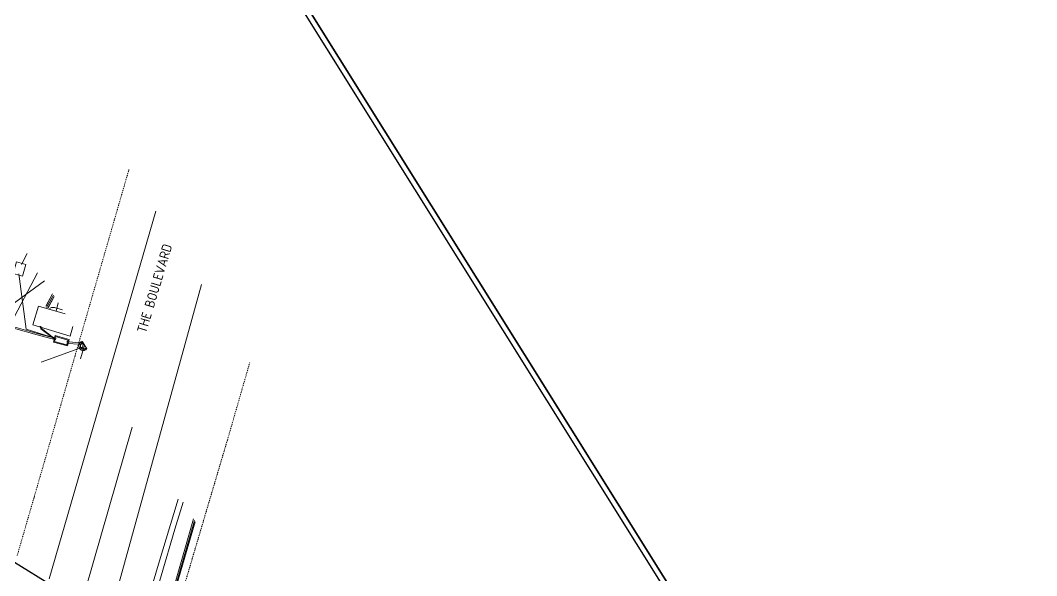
# Model space of a CAD drawing. Header units: metres. Extents: x 3 to 509016, y 4 to 6969473.
# Drawn here: x 507931.2 to 508035.6, y 6967160.2 to 6967217.3 of the extents above; entities that cross this region are included whole.
import ezdxf

# ---------------------------------------------------------------- set-up
doc = ezdxf.new("R2010")
doc.units = ezdxf.units.M
doc.linetypes.add('AEC_Double Dash', pattern=[0.039, 0.015, -0.004, 0.006, -0.004, 0.006, -0.004])
for name, color, linetype, lineweight in [('A-FLOR', 252, 'Continuous', 5), ('C-PROP-LINE', 252, 'AEC_Double Dash', 5), ('C_FEAT', 252, 'EXISTING_COMMUNICATIONS', 0), ('C_UG_LINES', 252, 'EXISTING_COMMUNICATIONS', 0), ('D_UG_PIPES', 252, 'EXIST_SWD', 0), ('E_UG_LINES', 252, 'EXISTING_ELECTRICITY_UG', 0), ('HT_FEAT', 252, 'Continuous', 0), ('HT_UG_LINES', 252, 'EXISTING_HIGH_VOLTAGE', 0), ('RW_UG_PIPES', 252, 'EXISTING_WAT_RECYCLED', 0), ('S_FEAT', 252, 'Continuous', 0), ('S_UG_PIPES', 252, 'EXIST_SEWER', 0), ('W_AG_PIPES_N', 252, 'EXISTING_WATER', 0)]:
    doc.layers.add(name, color=color, linetype=linetype, lineweight=lineweight)
for name, color, linetype in [('C_ANNO_TEXT 5', 4, 'Continuous'), ('mga2020bdy', 252, 'Continuous'), ('XREF', 7, 'Continuous')]:
    doc.layers.add(name, color=color, linetype=linetype)
doc.layers.add('VPORTS', color=11, linetype='Continuous', plot=False)
doc.layers.add('VPORTS_FRAMES', color=11, linetype='Continuous', plot=False)
doc.styles.add('ISOCP', font='isocp.shx')
doc.styles.get("Standard").update_dxf_attribs({"font": 'ARIALN.TTF'})
doc.linetypes.add('EXIST_SEWER', pattern='A,5,-2.5,5,-2,["S",Standard,S=2.5,R=0,X=0,Y=-1.25],-3.5,5,-2.5,5,-2.5', length=33)
doc.linetypes.add('EXIST_SWD', pattern='A,5,-2.5,5,-2,["SWD",Standard,S=2.5,R=0,X=0,Y=-1.25],-8,5,-2.5,5,-2.5', length=37.5)
doc.linetypes.add('EXISTING_COMMUNICATIONS', pattern='A,2,-2,2,-2,2,-2,["COMS",Standard,S=2.5,R=0,X=0,Y=-1.25],-9.75,2,-2,2,-2', length=29.75)
doc.linetypes.add('EXISTING_ELECTRICITY_UG', pattern='A,2,-2,2,-2,2,-2,["E-UG",Standard,S=2.5,R=0,X=0,Y=-1.25],-9.15,2,-2,2,-2', length=29.15)
doc.linetypes.add('EXISTING_HIGH_VOLTAGE', pattern='A,2,-2,2,-2,2,-2,["HV",Standard,S=2.5,R=0,X=0,Y=-1.25],-5.9,2,-2,2,-2', length=25.9)
doc.linetypes.add('EXISTING_WAT_RECYCLED', pattern='A,2,-2,2,-2,2,-2,["R",Standard,S=2.5,R=0,X=0,Y=-1.25],-4.4,2,-2,2,-2', length=24.4)
doc.linetypes.add('EXISTING_WATER', pattern='A,2,-2,2,-2,2,-2,["W",Standard,S=2.5,R=0,X=0,Y=-1.25],-4.4,2,-2,2,-2', length=24.4)

# ---------------------------------------------------------------- blocks, each defined once
blk = doc.blocks.new('XD_HATCH')
at = {"layer": 'VPORTS_FRAMES'}
blk.add_lwpolyline([(507821.28, 6966964.79), (507649.02, 6967240.32), (507863.31, 6967374.29), (508035.57, 6967098.77)], close=True, dxfattribs=at)
blk = doc.blocks.new('25027_BNP_Skygate Play-Sheet - 000101 - SITE PLAN')
at = {"layer": 'A-FLOR'}
for p, q in [((-2400630, 3921720), (-2374388, 3892413)), ((-2383272, 3892413), (-2408364, 3919754))]:
    blk.add_line(p, q, dxfattribs=at)
at = {"layer": 'C-PROP-LINE'}
for p, q in [((-2396850, 3923220), (-2392778, 3918677)), ((-2392775, 3918674), (-2392696, 3918585)), ((-2392696, 3918585), (-2386730, 3911930)), ((-2398222, 3898643), (-2409969, 3911908)), ((-2386730, 3911930), (-2382660, 3907390)), ((-2407849, 3909505), (-2398224, 3898634)), ((-2382658, 3907388), (-2382578, 3907299)), ((-2382578, 3907299), (-2369235, 3892413)), ((-2398224, 3898634), (-2392639, 3892413))]:
    blk.add_line(p, q, dxfattribs=at)
blk = doc.blocks.new('XE_ARCH')
at = {"xscale": 0.001, "yscale": 0.001, "zscale": 0.001, "rotation": 121.996}
blk.add_blockref('25027_BNP_Skygate Play-Sheet - 000101 - SITE PLAN', (509988.13, 6971273.77), dxfattribs=at)
blk = doc.blocks.new('XE_LOT BOUNDARY')
at = {"layer": 'C-PROP-LINE'}
for p, q in [((507936.84, 6967182.82), (507942.39, 6967202.02)), ((507935.11, 6967176.84), (507936.8, 6967182.7)), ((507936.8, 6967182.7), (507936.84, 6967182.82)), ((507952.48, 6967174.14), (507954.79, 6967182.17)), ((507932.63, 6967168.26), (507935.11, 6967176.84)), ((507952.47, 6967174.14), (507947.44, 6967157.15)), ((507948.36, 6967160.22), (507952.48, 6967174.14)), ((507930.9, 6967162.28), (507932.59, 6967168.14)), ((507932.59, 6967168.14), (507932.63, 6967168.26))]:
    blk.add_line(p, q, dxfattribs=at)
blk = doc.blocks.new('XE_SURVEY')
at = {"layer": 'C_FEAT', "flags": 128}
for points in [[(507931.44, 6967190.99), (507930.49, 6967191.26), (507930.82, 6967192.45), (507931.79, 6967192.18), (507931.44, 6967190.99)], [(507936.1, 6967184.39), (507934.84, 6967184.76), (507934.7, 6967184.27), (507935.98, 6967183.93), (507936.1, 6967184.39)]]:
    blk.add_lwpolyline(points, dxfattribs=at)
blk.add_lwpolyline([(507936.23, 6967184.48), (507936.05, 6967183.82), (507934.61, 6967184.2), (507934.79, 6967184.87)], close=True, dxfattribs=at)
at = {"layer": 'C_UG_LINES', "flags": 128}
for points in [[(507931.93, 6967193.3), (507931.35, 6967192.18)], [(507931.07, 6967191.2), (507931.81, 6967185.52), (507934.87, 6967184.56)], [(507929.03, 6967186.03), (507930.51, 6967185.63), (507932.93, 6967184.96), (507934.85, 6967184.44)], [(507934.89, 6967184.57), (507932.96, 6967185.1), (507930.55, 6967185.76), (507929.09, 6967186.15)], [(507933.26, 6967185.84), (507933.32, 6967185.55), (507934.82, 6967184.44)], [(507934.87, 6967184.61), (507934.5, 6967184.74), (507933.37, 6967185.62), (507933.31, 6967185.83)], [(507937.17, 6967183.98), (507936.17, 6967184.07), (507935.98, 6967184.13)], [(507936, 6967184.27), (507936.22, 6967184.22), (507937.24, 6967184.14), (507937.59, 6967184.17), (507937.63, 6967184.19)], [(507937.72, 6967184.05), (507937.49, 6967183.98), (507937.17, 6967183.98)], [(507945.2, 6967152.39), (507949.11, 6967165.86)]]:
    blk.add_lwpolyline(points, dxfattribs=at)
at = {"layer": 'D_UG_PIPES', "flags": 128}
for points in [[(507930.25, 6967187.97), (507933.69, 6967190.49)], [(507934.7, 6967147.58), (507942.71, 6967175.46)]]:
    blk.add_lwpolyline(points, dxfattribs=at)
at = {"layer": 'E_UG_LINES'}
for p, q in [((507934.51, 6967189.17), (507933.85, 6967187.9)), ((507934.52, 6967189.16), (507933.87, 6967187.91)), ((507933.9, 6967187.75), (507934.61, 6967189.02)), ((507933.9, 6967187.76), (507934.61, 6967189.02)), ((507934.68, 6967188.9), (507934.04, 6967187.72)), ((507934.69, 6967188.89), (507934.06, 6967187.72)), ((507934.88, 6967187.38), (507935.1, 6967188.24)), ((507934.21, 6967187.66), (507934.42, 6967187.74)), ((507934.42, 6967187.74), (507934.72, 6967187.74)), ((507934.72, 6967187.74), (507935.56, 6967187.5))]:
    blk.add_line(p, q, dxfattribs=at)
at = {"layer": 'E_UG_LINES', "flags": 128}
for points in [[(507932.97, 6967191.31), (507930.26, 6967186.19), (507930.31, 6967185), (507929.22, 6967183.74), (507928.02, 6967180.61), (507927.12, 6967178.28), (507925.27, 6967173.63), (507920.66, 6967161.49)], [(507948.98, 6967166.06), (507945.09, 6967152.41), (507945.04, 6967151.7), (507943.82, 6967145.88)]]:
    blk.add_lwpolyline(points, dxfattribs=at)
at = {"layer": 'HT_FEAT'}
for p, q in [((507933.07, 6967187.9), (507932.5, 6967185.99)), ((507933.07, 6967187.9), (507935.81, 6967187.09)), ((507932.5, 6967185.99), (507936.34, 6967184.82)), ((507936.62, 6967185.8), (507936.34, 6967184.82))]:
    blk.add_line(p, q, dxfattribs=at)
at = {"layer": 'HT_UG_LINES', "flags": 128}
blk.add_lwpolyline([(507949.18, 6967165.74), (507946.31, 6967156.02), (507945.75, 6967154.1), (507945.6, 6967153.62), (507944.84, 6967150.85), (507943.6, 6967145.49), (507943.03, 6967143.06), (507941.35, 6967137.58), (507941.08, 6967136.72), (507937.32, 6967130.53), (507932.24, 6967127.11), (507931.38, 6967126.62), (507926.96, 6967125.79), (507926.47, 6967125.81), (507922.04, 6967126.61), (507921.56, 6967126.74), (507919.01, 6967128.82), (507914.76, 6967133.6), (507913.49, 6967138.76), (507912.9, 6967141.19), (507912.79, 6967141.84), (507911.2, 6967151.55), (507911.11, 6967152.04), (507909.8, 6967157.03), (507909.39, 6967158.62), (507908.63, 6967159.96), (507907.16, 6967162.58), (507906.92, 6967163.01), (507906.79, 6967163.24), (507906.48, 6967163.79), (507906.16, 6967164.35), (507905.93, 6967164.76), (507905.69, 6967165.19), (507905.48, 6967165.56), (507905.27, 6967165.93), (507905.05, 6967166.33), (507904.74, 6967166.87), (507904.27, 6967167.7), (507903.48, 6967169.11), (507902.25, 6967171.29), (507901.03, 6967173.47), (507899.56, 6967176.08), (507896.41, 6967181.01), (507895.24, 6967182.82), (507894.41, 6967184.11), (507894.17, 6967184.49), (507893.62, 6967185.34), (507891.96, 6967187.92), (507891.18, 6967189.13), (507890.2, 6967190.65), (507889.1, 6967192.36), (507888.85, 6967192.74), (507888.63, 6967193.08), (507888.47, 6967193.33), (507888.21, 6967193.76), (507887.92, 6967194.25), (507887.58, 6967194.82), (507887.18, 6967195.47), (507877.49, 6967211.54), (507877.14, 6967212.12), (507876.91, 6967212.49), (507876.71, 6967212.83), (507876.59, 6967213.02)], dxfattribs=at)
at = {"layer": 'mga2020bdy'}
blk.add_polyline3d([(507930.6, 6967161.6, 5.11), (507934.47, 6967159.19, 4.84)], dxfattribs=at)
at = {"layer": 'RW_UG_PIPES', "flags": 128}
blk.add_lwpolyline([(507947.41, 6967168.07), (507945.41, 6967161.37), (507943.49, 6967154.9), (507942.34, 6967149.78), (507941.2, 6967144.27), (507941.1, 6967143.78), (507941, 6967143.29), (507940.99, 6967143.12), (507940.99, 6967142.62), (507940.37, 6967134.14), (507939.57, 6967127.47), (507939.45, 6967126.48), (507939.52, 6967125.88), (507939.72, 6967125.38), (507944.23, 6967117.71), (507947.29, 6967112.55), (507950.35, 6967107.39), (507950.86, 6967106.53), (507951.06, 6967105.88), (507951.08, 6967104.58), (507951, 6967103.58), (507950.8, 6967100.99), (507951.98, 6967101.84)], dxfattribs=at)
at = {"layer": 'S_FEAT'}
blk.add_line((507937.98, 6967183.46), (507937.22, 6967183.7), dxfattribs=at)
for points, weights in [([(507938.04, 6967183.53), (507937.82, 6967183.89), (507937.59, 6967184.26), (507936.92, 6967184.13), (507937.28, 6967183.56), (507937.64, 6967182.98), (507938.04, 6967183.53)], [1, 1, 1, 0.564030033556, 1, 0.564030033556, 1]), ([(507937.98, 6967183.63), (507937.82, 6967183.88), (507937.67, 6967184.13), (507937.15, 6967184.07), (507937.43, 6967183.63), (507937.7, 6967183.19), (507937.98, 6967183.63)], [1, 1, 1, 0.532254464628, 1, 0.532254464628, 1])]:
    blk.add_rational_spline(points, weights, degree=2, knots=[0, 0, 0, 0.5, 0.5, 0.75, 0.75, 1, 1, 1], dxfattribs=at)
at = {"layer": 'S_UG_PIPES', "flags": 128}
for points in [[(507937.7, 6967184.07), (507937.59, 6967183.67), (507933.36, 6967182.13)], [(507937.39, 6967182.48), (507937.82, 6967183.88)]]:
    blk.add_lwpolyline(points, dxfattribs=at)
at = {"layer": 'W_AG_PIPES_N', "flags": 128}
blk.add_lwpolyline([(507947.92, 6967167.75), (507947.09, 6967164.97), (507945.66, 6967160.18), (507944.09, 6967154.91), (507943.57, 6967153.18), (507943, 6967150.04), (507921.39, 6967156.32), (507918.52, 6967157.2), (507914.53, 6967160.19), (507914.26, 6967160.61), (507907.66, 6967171.23), (507897.89, 6967186.94), (507887.32, 6967203.95), (507879.3, 6967216.63), (507862.62, 6967243.35), (507843.57, 6967273.9), (507839.26, 6967280.88), (507842.14, 6967293.86), (507861.15, 6967305.65), (507861.48, 6967305.83)], dxfattribs=at)
blk = doc.blocks.new('XD_DESIGN_1')
at = {"layer": 'VPORTS'}
blk.add_lwpolyline([(507821.282, 6966964.794), (507649.237, 6967239.976), (507863.049, 6967373.652), (508035.094, 6967098.47)], close=True, dxfattribs=at)
blk = doc.blocks.new('XD_DESIGN_2')
at = {"layer": 'VPORTS'}
blk.add_lwpolyline([(507821.282, 6966964.794), (507649.237, 6967239.976), (507863.049, 6967373.652), (508035.094, 6967098.47)], close=True, dxfattribs=at)

msp = doc.modelspace()

# ---------------------------------------------------------------- linework, layer by layer
at = {"layer": 'VPORTS_FRAMES'}
msp.add_lwpolyline([(507821.282, 6966964.794), (507649.023, 6967240.319), (507863.311, 6967374.293), (508035.571, 6967098.768)], close=True, dxfattribs=at)

# ---------------------------------------------------------------- block references
for name in ['XD_HATCH', 'XE_ARCH', 'XE_SURVEY']:
    msp.add_blockref(name, (0, 0))
at = {"layer": 'XREF'}
for name in ['XD_HATCH', 'XE_ARCH', 'XE_SURVEY', 'XE_LOT BOUNDARY']:
    msp.add_blockref(name, (0, 0), dxfattribs=at)

# ---------------------------------------------------------------- next in the draw order: texts
at = {"layer": 'C_ANNO_TEXT 5', "insert": (507943.171, 6967185.338, 4.842), "char_height": 1, "attachment_point": 1, "rotation": 73.40729, "style": 'ISOCP', "bg_fill": 3, "box_fill_scale": 1, "bg_fill_color": 256, "bg_fill_transparency": 0}
msp.add_mtext('THE BOULEVARD', dxfattribs=at)

# ---------------------------------------------------------------- next in the draw order: block references
msp.add_blockref('XD_DESIGN_1', (0, 0))

# ---------------------------------------------------------------- next in the draw order: block references
at = {"layer": 'XREF'}
msp.add_blockref('XD_DESIGN_2', (0, 0), dxfattribs=at)

doc.saveas('drawing.dxf')
